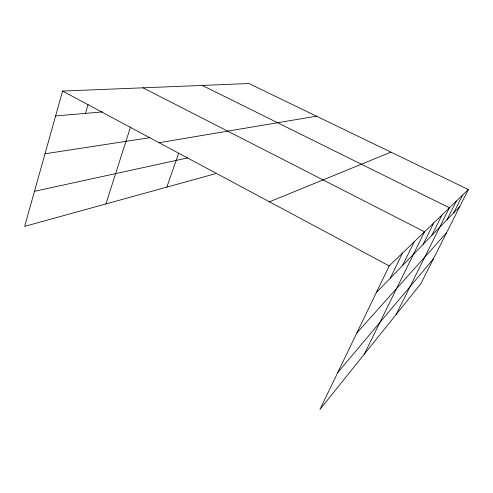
<?xml version="1.0" encoding="UTF-8"?>
<svg xmlns="http://www.w3.org/2000/svg" width="493" height="493" viewBox="0 0 493 493"><rect width="100%" height="100%" fill="white"/><g stroke="black" fill="none" stroke-linecap="round" stroke-linejoin="round"><path stroke-width="0.74" d="M468.35 189.534L389.205 265.887L319.92 409.467L420.856 283.697L468.35 189.534L248.91 83.533L62.586 91.076L24.65 226.367L215.484 173.702M85.474 113.39L88.074 104.571M105.921 203.936L130.503 126.978M166.844 187.124L178.669 153.163M390.308 278.157L402.522 253.045M402.578 265.505L414.2 241.773M364.21 354.282L424.528 231.809L143.013 87.822M423.142 244.312L433.729 222.935M431.843 235.352L441.968 214.985M396.125 314.509L449.4 207.812L202.247 85.418M447.015 219.712L456.327 201.132M453.671 212.853L462.619 195.068M337.723 372.572L433.341 258.948M356.889 332.861L446.559 232.739M376.338 292.552L459.747 206.592M269.498 201.822L390.937 152.14M34.479 191.302L187.741 157.889M159.079 142.724L316.494 116.182M44.999 153.791L150.032 137.646M55.604 115.966L102.273 111.936M62.586 91.076L389.205 265.887"/></g></svg>
